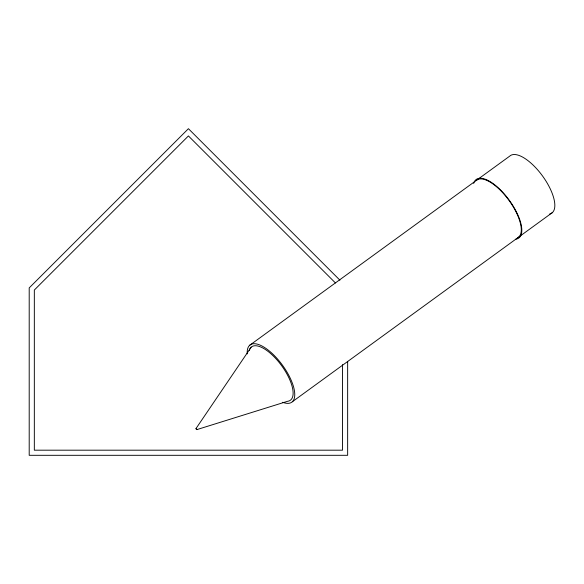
<?xml version="1.0" encoding="UTF-8"?>
<svg xmlns="http://www.w3.org/2000/svg" width="584" height="584" viewBox="0 0 584 584"><rect width="100%" height="100%" fill="white"/><g stroke="black" fill="none" stroke-linecap="round" stroke-linejoin="round"><path stroke-width="0.88" d="M251.105 347.232L195.998 428.554L196.151 429.05L196.91 429.598L287.627 401.281A33.003 13.235 54 0 0 280.794 364.569A33.003 13.235 54 0 0 249.237 350.451M195.998 428.554L196.91 429.598M249.653 345.305L509.737 156.118A35.412 14.198 54 0 1 543.777 177.733A35.412 14.198 54 0 1 549.726 213.97M292.299 401.777L552.391 212.583M339.91 280.174L188.42 128.692L29.2 287.912L29.2 455.308L347.648 455.308L347.648 361.606M335.428 282.948L188.42 135.941L34.332 290.036L34.332 450.184L342.516 450.184L342.516 364.65M247.236 353.904A35.412 14.198 54 0 1 265.917 348.407A35.412 14.198 54 0 1 293.204 385.681A35.412 14.198 54 0 1 282.663 402.296M476.186 180.522A35.412 14.198 54 0 1 509.153 200.611A35.412 14.198 54 0 1 517.621 237.841M473.675 183.427A36.193 14.512 54 0 1 508.284 198.91A36.193 14.512 54 0 1 515.781 239.177"/></g></svg>
